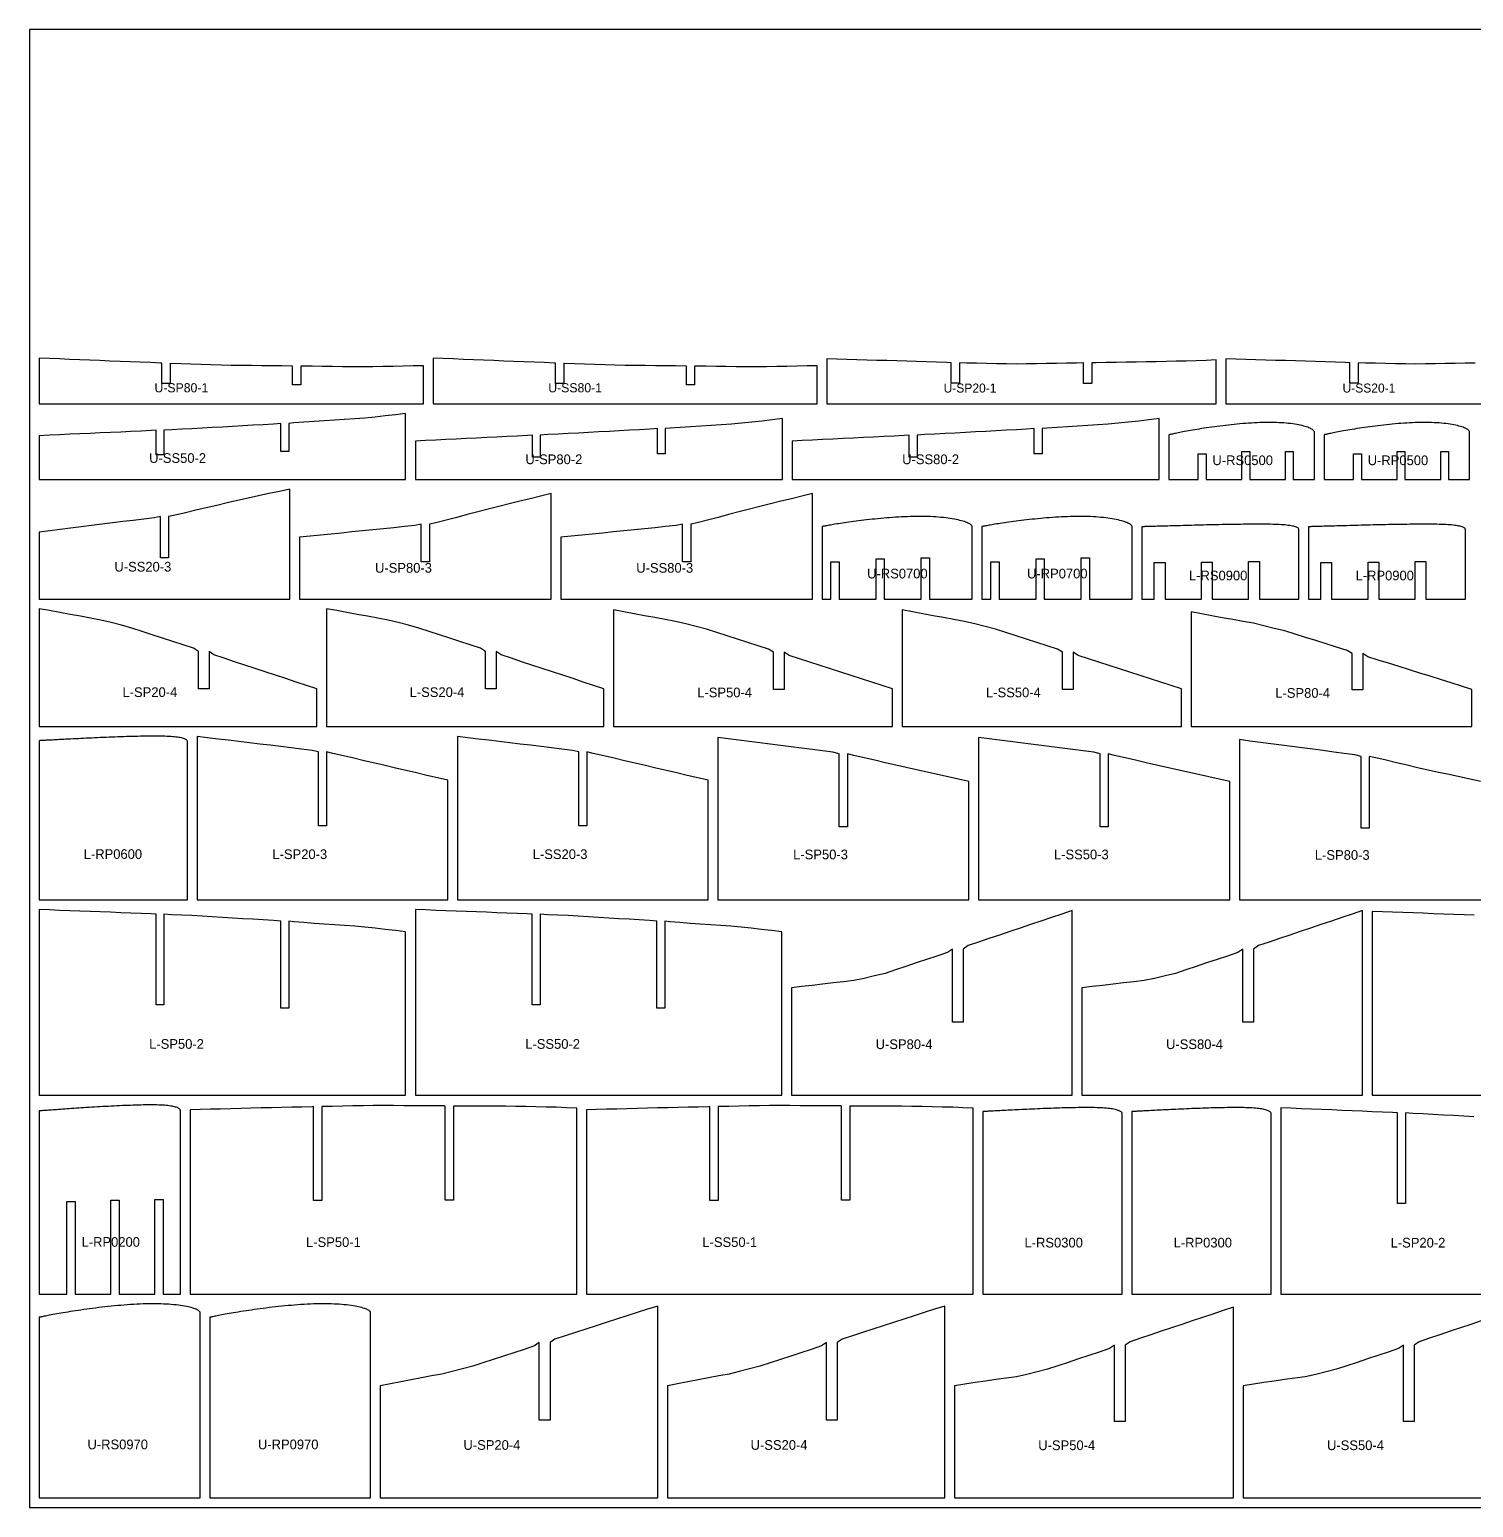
# Model space of a CAD drawing. Header units: millimetres. Extents: x 0 to 2440, y 0 to 1220.
# Drawn here: x 0 to 1192, y 0 to 1220 of the extents above; entities that cross this region are included whole.
import ezdxf

# ---------------------------------------------------------------- set-up
doc = ezdxf.new("R2010")
doc.units = ezdxf.units.MM
for name, color, linetype in [('CUT', 7, 'CONTINUOUS'), ('LABEL', 1, 'CONTINUOUS'), ('SHEET', 8, 'CONTINUOUS')]:
    doc.layers.add(name, color=color, linetype=linetype)

msp = doc.modelspace()

# ---------------------------------------------------------------- linework, layer by layer
at = {"layer": 'CUT'}
for points in [[(8, 911.064), (325.122, 911.064), (325.122, 942.454), (316.777, 942.268), (308.432, 942.082), (300.086, 941.951), (291.741, 941.829), (283.396, 941.707), (275.05, 941.585), (266.705, 941.597), (258.36, 941.698), (250.014, 941.799), (241.669, 941.9), (233.324, 942), (224.978, 942.101), (223.95, 942.154), (223.95, 926.609), (217.147, 926.609), (217.147, 942.154), (216.633, 942.201), (208.288, 942.302), (199.942, 942.402), (191.597, 942.501), (183.252, 942.601), (174.906, 942.701), (166.561, 942.801), (158.216, 942.988), (149.871, 943.2), (141.525, 943.47), (133.18, 943.772), (124.835, 944.079), (116.489, 944.39), (115.975, 944.537), (115.975, 927.801), (109.172, 927.801), (109.172, 944.537), (108.144, 944.705), (99.799, 945.025), (91.453, 945.35), (83.108, 945.679), (74.763, 946.013), (66.417, 946.352), (58.072, 946.694), (49.727, 947.041), (41.381, 947.392), (33.036, 947.748), (24.691, 948.109), (16.345, 948.475), (8, 948.845)], [(333.122, 911.064), (650.245, 911.064), (650.245, 942.454), (641.899, 942.268), (633.554, 942.082), (625.209, 941.951), (616.863, 941.829), (608.518, 941.707), (600.173, 941.585), (591.827, 941.597), (583.482, 941.698), (575.137, 941.799), (566.791, 941.9), (558.446, 942), (550.101, 942.101), (549.072, 942.154), (549.072, 926.609), (542.27, 926.609), (542.27, 942.154), (541.755, 942.201), (533.41, 942.302), (525.065, 942.402), (516.719, 942.501), (508.374, 942.601), (500.029, 942.701), (491.684, 942.801), (483.338, 942.988), (474.993, 943.2), (466.648, 943.47), (458.302, 943.772), (449.957, 944.079), (441.612, 944.39), (441.097, 944.537), (441.097, 927.801), (434.295, 927.801), (434.295, 944.537), (433.266, 944.705), (424.921, 945.025), (416.576, 945.35), (408.23, 945.679), (399.885, 946.013), (391.54, 946.352), (383.194, 946.694), (374.849, 947.041), (366.504, 947.392), (358.158, 947.748), (349.813, 948.109), (341.468, 948.475), (333.122, 948.845)], [(658.245, 911.064), (979.604, 911.064), (979.604, 947.296), (971.364, 946.912), (963.124, 946.516), (954.884, 946.304), (946.644, 946.132), (938.404, 945.957), (930.164, 945.782), (921.924, 945.628), (913.684, 945.501), (905.444, 945.373), (897.204, 945.24), (888.964, 945.104), (880.724, 944.966), (877.079, 944.847), (877.079, 927.955), (870.186, 927.955), (870.186, 944.847), (864.244, 944.687), (856.004, 944.545), (847.764, 944.398), (839.524, 944.248), (831.284, 944.097), (823.044, 943.944), (814.804, 943.855), (806.564, 943.923), (798.324, 944.009), (790.084, 944.249), (781.844, 944.489), (773.604, 944.727), (767.662, 945.002), (767.662, 928.033), (760.769, 928.033), (760.769, 945.002), (757.124, 945.213), (748.884, 945.455), (740.644, 945.697), (732.404, 945.944), (724.164, 946.194), (715.924, 946.44), (707.685, 946.689), (699.445, 946.941), (691.205, 947.197), (682.965, 947.451), (674.725, 947.706), (666.485, 947.965), (658.245, 948.226)], [(8, 848.684), (310.508, 848.684), (310.508, 903.064), (302.105, 902.04), (293.702, 901.016), (285.299, 900.078), (276.896, 899.196), (268.493, 898.52), (260.09, 897.989), (251.687, 897.458), (243.284, 896.927), (234.881, 896.398), (226.478, 895.869), (218.075, 895.341), (213.998, 894.882), (213.998, 871.783), (207.509, 871.783), (207.509, 894.882), (201.269, 894.306), (192.866, 893.821), (184.463, 893.336), (176.06, 892.851), (167.657, 892.365), (159.254, 891.879), (150.851, 891.391), (142.448, 890.903), (134.045, 890.448), (125.642, 890.042), (117.239, 889.648), (110.999, 889.226), (110.999, 868.955), (104.51, 868.955), (104.51, 889.226), (100.433, 888.898), (92.03, 888.521), (83.627, 888.145), (75.224, 887.768), (66.821, 887.391), (58.418, 887.011), (50.015, 886.631), (41.612, 886.251), (33.209, 885.871), (24.806, 885.491), (16.403, 885.108), (8, 884.725)], [(318.508, 848.684), (621.542, 848.684), (621.542, 898.9), (613.124, 897.853), (604.706, 896.806), (596.289, 895.848), (587.871, 894.949), (579.454, 894.264), (571.036, 893.731), (562.618, 893.198), (554.201, 892.667), (545.783, 892.136), (537.366, 891.607), (528.948, 891.078), (524.864, 890.618), (524.864, 869.651), (518.364, 869.651), (518.364, 890.618), (512.113, 890.063), (503.695, 889.617), (495.278, 889.171), (486.86, 888.725), (478.442, 888.277), (470.025, 887.83), (461.607, 887.382), (453.19, 886.934), (444.772, 886.499), (436.354, 886.08), (427.937, 885.666), (421.686, 885.207), (421.686, 866.945), (415.186, 866.945), (415.186, 885.207), (411.102, 884.852), (402.684, 884.444), (394.266, 884.035), (385.849, 883.626), (377.431, 883.216), (369.014, 882.806), (360.596, 882.395), (352.178, 881.983), (343.761, 881.572), (335.343, 881.159), (326.926, 880.746), (318.508, 880.332)], [(629.542, 848.684), (932.575, 848.684), (932.575, 898.9), (924.158, 897.853), (915.74, 896.806), (907.322, 895.848), (898.905, 894.949), (890.487, 894.264), (882.07, 893.731), (873.652, 893.198), (865.234, 892.667), (856.817, 892.136), (848.399, 891.607), (839.982, 891.078), (835.898, 890.618), (835.898, 869.651), (829.397, 869.651), (829.397, 890.618), (823.146, 890.063), (814.729, 889.617), (806.311, 889.171), (797.894, 888.725), (789.476, 888.277), (781.058, 887.83), (772.641, 887.382), (764.223, 886.934), (755.806, 886.499), (747.388, 886.08), (738.97, 885.666), (732.72, 885.207), (732.72, 866.945), (726.219, 866.945), (726.219, 885.207), (722.135, 884.852), (713.718, 884.444), (705.3, 884.035), (696.882, 883.626), (688.465, 883.216), (680.047, 882.806), (671.63, 882.395), (663.212, 881.983), (654.794, 881.572), (646.377, 881.159), (637.959, 880.746), (629.542, 880.332)], [(940.575, 848.684), (964.871, 848.684), (964.871, 869.651), (971.371, 869.651), (971.371, 848.684), (1000.89, 848.684), (1000.89, 871.783), (1007.379, 871.783), (1007.379, 848.684), (1036.909, 848.684), (1036.909, 871.741), (1043.387, 871.741), (1043.387, 848.684), (1060.746, 848.684), (1060.746, 887.399), (1060.731, 887.788), (1060.62, 888.178), (1060.413, 888.569), (1060.11, 888.96), (1059.712, 889.351), (1059.218, 889.741), (1058.631, 890.129), (1057.95, 890.514), (1057.176, 890.895), (1056.31, 891.271), (1055.354, 891.641), (1054.31, 892.002), (1053.178, 892.355), (1051.96, 892.697), (1050.659, 893.027), (1049.276, 893.343), (1047.813, 893.645), (1046.273, 893.93), (1044.659, 894.198), (1042.973, 894.447), (1041.217, 894.676), (1039.396, 894.883), (1037.51, 895.069), (1035.565, 895.231), (1033.563, 895.37), (1031.508, 895.484), (1029.402, 895.572), (1027.25, 895.635), (1025.055, 895.672), (1022.821, 895.682), (1020.552, 895.666), (1018.251, 895.624), (1015.923, 895.555), (1013.571, 895.461), (1011.209, 895.342), (1008.838, 895.205), (1006.454, 895.049), (1004.062, 894.876), (1001.665, 894.687), (999.267, 894.483), (996.872, 894.264), (994.484, 894.032), (992.106, 893.787), (989.743, 893.53), (987.397, 893.263), (985.074, 892.986), (982.775, 892.7), (980.506, 892.407), (978.27, 892.108), (976.069, 891.803), (973.909, 891.494), (971.791, 891.181), (969.72, 890.867), (967.698, 890.552), (965.728, 890.236), (963.815, 889.922), (961.96, 889.611), (960.167, 889.303), (958.438, 888.999), (956.776, 888.702), (955.183, 888.411), (953.663, 888.128), (952.216, 887.855), (950.846, 887.592), (949.555, 887.34), (948.344, 887.1), (947.215, 886.873), (946.171, 886.661), (945.212, 886.464), (944.34, 886.283), (943.556, 886.119), (942.861, 885.972), (942.258, 885.843), (941.745, 885.734), (941.325, 885.643), (940.997, 885.572), (940.763, 885.521), (940.622, 885.491), (940.575, 885.481)], [(1068.746, 848.684), (1093.042, 848.684), (1093.042, 869.651), (1099.542, 869.651), (1099.542, 848.684), (1129.061, 848.684), (1129.061, 871.783), (1135.55, 871.783), (1135.55, 848.684), (1165.08, 848.684), (1165.08, 871.741), (1171.558, 871.741), (1171.558, 848.684), (1188.917, 848.684), (1188.917, 887.399), (1188.902, 887.788), (1188.791, 888.178), (1188.584, 888.569), (1188.281, 888.96), (1187.883, 889.351), (1187.389, 889.741), (1186.802, 890.129), (1186.121, 890.514), (1185.347, 890.895), (1184.481, 891.271), (1183.525, 891.641), (1182.481, 892.002), (1181.349, 892.355), (1180.131, 892.697), (1178.83, 893.027), (1177.447, 893.343), (1175.984, 893.645), (1174.444, 893.93), (1172.83, 894.198), (1171.144, 894.447), (1169.388, 894.676), (1167.567, 894.883), (1165.681, 895.069), (1163.736, 895.231), (1161.734, 895.37), (1159.679, 895.484), (1157.573, 895.572), (1155.421, 895.635), (1153.226, 895.672), (1150.993, 895.682), (1148.723, 895.666), (1146.423, 895.624), (1144.094, 895.555), (1141.742, 895.461), (1139.38, 895.342), (1137.009, 895.205), (1134.625, 895.049), (1132.233, 894.876), (1129.836, 894.687), (1127.438, 894.483), (1125.043, 894.264), (1122.655, 894.032), (1120.277, 893.787), (1117.914, 893.53), (1115.568, 893.263), (1113.245, 892.986), (1110.946, 892.7), (1108.677, 892.407), (1106.441, 892.108), (1104.241, 891.803), (1102.08, 891.494), (1099.962, 891.181), (1097.891, 890.867), (1095.869, 890.552), (1093.899, 890.236), (1091.986, 889.922), (1090.131, 889.611), (1088.338, 889.303), (1086.609, 888.999), (1084.947, 888.702), (1083.354, 888.411), (1081.834, 888.128), (1080.387, 887.855), (1079.017, 887.592), (1077.726, 887.34), (1076.515, 887.1), (1075.386, 886.873), (1074.342, 886.661), (1073.383, 886.464), (1072.511, 886.283), (1071.727, 886.119), (1071.033, 885.972), (1070.429, 885.843), (1069.916, 885.734), (1069.496, 885.643), (1069.168, 885.572), (1068.934, 885.521), (1068.793, 885.491), (1068.746, 885.481)], [(8, 749.86), (214.923, 749.86), (214.923, 840.684), (206.302, 838.791), (197.68, 836.888), (189.058, 834.976), (180.436, 833.06), (171.814, 831.133), (163.193, 829.2), (154.571, 827.245), (145.949, 825.217), (137.327, 823.181), (128.705, 821.133), (120.084, 819.207), (114.827, 818.037), (114.827, 783.948), (108.097, 783.948), (108.097, 818.037), (102.84, 816.876), (94.218, 815.847), (85.596, 814.807), (76.974, 813.767), (68.353, 812.715), (59.731, 811.663), (51.109, 810.601), (42.487, 809.534), (33.865, 808.46), (25.244, 807.378), (16.622, 806.291), (8, 805.191)], [(222.923, 749.86), (430.612, 749.86), (430.612, 836.915), (421.958, 834.797), (413.304, 832.679), (404.651, 830.559), (395.997, 828.437), (387.343, 826.314), (378.69, 824.191), (370.036, 822.01), (361.382, 819.645), (352.729, 817.273), (344.075, 814.895), (335.421, 812.705), (330.145, 811.613), (330.145, 780.736), (323.39, 780.736), (323.39, 811.613), (318.114, 810.544), (309.46, 809.667), (300.807, 808.79), (292.153, 807.913), (283.499, 807.036), (274.846, 806.159), (266.192, 805.283), (257.538, 804.406), (248.885, 803.53), (240.231, 802.654), (231.577, 801.778), (222.923, 800.901)], [(438.612, 749.86), (646.3, 749.86), (646.3, 836.915), (637.646, 834.797), (628.993, 832.679), (620.339, 830.559), (611.685, 828.437), (603.032, 826.314), (594.378, 824.191), (585.724, 822.01), (577.071, 819.645), (568.417, 817.273), (559.763, 814.895), (551.11, 812.705), (545.833, 811.613), (545.833, 780.736), (539.079, 780.736), (539.079, 811.613), (533.802, 810.544), (525.149, 809.667), (516.495, 808.79), (507.841, 807.913), (499.188, 807.036), (490.534, 806.159), (481.88, 805.283), (473.227, 804.406), (464.573, 803.53), (455.919, 802.654), (447.266, 801.778), (438.612, 800.901)], [(654.3, 749.86), (661.605, 749.86), (661.605, 780.736), (668.36, 780.736), (668.36, 749.86), (698.904, 749.86), (698.904, 783.115), (705.647, 783.115), (705.647, 749.86), (736.204, 749.86), (736.204, 783.948), (742.934, 783.948), (742.934, 749.86), (778.34, 749.86), (778.34, 809.198), (778.33, 809.571), (778.22, 809.947), (778.012, 810.326), (777.705, 810.709), (777.299, 811.094), (776.796, 811.48), (776.196, 811.867), (775.499, 812.254), (774.706, 812.639), (773.819, 813.022), (772.839, 813.4), (771.767, 813.774), (770.606, 814.14), (769.355, 814.499), (768.019, 814.848), (766.598, 815.186), (765.095, 815.511), (763.513, 815.823), (761.853, 816.119), (760.119, 816.399), (758.313, 816.66), (756.439, 816.903), (754.499, 817.125), (752.497, 817.326), (750.435, 817.505), (748.319, 817.66), (746.15, 817.792), (743.933, 817.9), (741.671, 817.983), (739.368, 818.042), (737.029, 818.075), (734.656, 818.082), (732.255, 818.064), (729.828, 818.022), (727.39, 817.955), (724.941, 817.87), (722.48, 817.767), (720.009, 817.648), (717.533, 817.514), (715.055, 817.364), (712.58, 817.2), (710.111, 817.022), (707.653, 816.832), (705.21, 816.629), (702.785, 816.416), (700.382, 816.193), (698.005, 815.961), (695.657, 815.721), (693.344, 815.474), (691.067, 815.221), (688.831, 814.962), (686.639, 814.7), (684.495, 814.434), (682.402, 814.166), (680.363, 813.898), (678.382, 813.629), (676.461, 813.361), (674.604, 813.096), (672.813, 812.834), (671.092, 812.576), (669.442, 812.323), (667.866, 812.077), (666.368, 811.838), (664.948, 811.607), (663.61, 811.386), (662.355, 811.176), (661.185, 810.976), (660.102, 810.789), (659.108, 810.615), (658.203, 810.455), (657.391, 810.31), (656.671, 810.18), (656.045, 810.066), (655.513, 809.969), (655.077, 809.888), (654.738, 809.825), (654.495, 809.78), (654.349, 809.753), (654.3, 809.744)], [(786.34, 749.86), (793.645, 749.86), (793.645, 780.736), (800.4, 780.736), (800.4, 749.86), (830.945, 749.86), (830.945, 783.115), (837.687, 783.115), (837.687, 749.86), (868.244, 749.86), (868.244, 783.948), (874.974, 783.948), (874.974, 749.86), (910.381, 749.86), (910.381, 809.198), (910.37, 809.571), (910.26, 809.947), (910.052, 810.326), (909.745, 810.709), (909.34, 811.094), (908.836, 811.48), (908.236, 811.867), (907.539, 812.254), (906.746, 812.639), (905.859, 813.022), (904.879, 813.4), (903.808, 813.774), (902.646, 814.14), (901.396, 814.499), (900.059, 814.848), (898.638, 815.186), (897.135, 815.511), (895.553, 815.823), (893.893, 816.119), (892.159, 816.399), (890.353, 816.66), (888.479, 816.903), (886.539, 817.125), (884.537, 817.326), (882.476, 817.505), (880.359, 817.66), (878.19, 817.792), (875.973, 817.9), (873.711, 817.983), (871.409, 818.042), (869.069, 818.075), (866.697, 818.082), (864.295, 818.064), (861.868, 818.022), (859.43, 817.955), (856.982, 817.87), (854.52, 817.767), (852.049, 817.648), (849.573, 817.514), (847.095, 817.364), (844.62, 817.2), (842.151, 817.022), (839.693, 816.832), (837.25, 816.629), (834.825, 816.416), (832.422, 816.193), (830.045, 815.961), (827.697, 815.721), (825.384, 815.474), (823.107, 815.221), (820.871, 814.962), (818.679, 814.7), (816.535, 814.434), (814.442, 814.166), (812.404, 813.898), (810.422, 813.629), (808.502, 813.361), (806.644, 813.096), (804.853, 812.834), (803.132, 812.576), (801.482, 812.323), (799.906, 812.077), (798.408, 811.838), (796.988, 811.607), (795.65, 811.386), (794.395, 811.176), (793.225, 810.976), (792.142, 810.789), (791.148, 810.615), (790.244, 810.455), (789.431, 810.31), (788.711, 810.18), (788.085, 810.066), (787.554, 809.969), (787.118, 809.888), (786.778, 809.825), (786.535, 809.78), (786.389, 809.753), (786.34, 809.744)], [(918.381, 749.86), (928.567, 749.86), (928.567, 779.922), (937.503, 779.922), (937.503, 749.86), (967.536, 749.86), (967.536, 780.439), (976.419, 780.439), (976.419, 749.86), (1006.503, 749.86), (1006.503, 780.763), (1015.335, 780.763), (1015.335, 749.86), (1047.912, 749.86), (1047.912, 807.345), (1047.831, 807.695), (1047.649, 808.03), (1047.365, 808.35), (1046.98, 808.656), (1046.496, 808.946), (1045.913, 809.222), (1045.231, 809.482), (1044.453, 809.727), (1043.58, 809.957), (1042.613, 810.171), (1041.553, 810.37), (1040.403, 810.554), (1039.165, 810.723), (1037.841, 810.877), (1036.432, 811.016), (1034.941, 811.141), (1033.37, 811.251), (1031.722, 811.347), (1030, 811.43), (1028.205, 811.5), (1026.342, 811.557), (1024.412, 811.603), (1022.419, 811.638), (1020.365, 811.662), (1018.254, 811.676), (1016.089, 811.682), (1013.873, 811.68), (1011.609, 811.671), (1009.302, 811.656), (1006.953, 811.635), (1004.567, 811.611), (1002.148, 811.584), (999.699, 811.554), (997.223, 811.524), (994.716, 811.492), (992.183, 811.454), (989.635, 811.412), (987.077, 811.364), (984.512, 811.312), (981.944, 811.257), (979.378, 811.198), (976.817, 811.138), (974.265, 811.075), (971.726, 811.011), (969.205, 810.947), (966.706, 810.882), (964.231, 810.817), (961.786, 810.752), (959.373, 810.688), (956.998, 810.624), (954.663, 810.561), (952.373, 810.5), (950.13, 810.44), (947.939, 810.381), (945.804, 810.324), (943.726, 810.269), (941.711, 810.215), (939.761, 810.163), (937.879, 810.113), (936.068, 810.065), (934.332, 810.018), (932.672, 809.974), (931.093, 809.931), (929.595, 809.891), (928.183, 809.853), (926.857, 809.816), (925.621, 809.783), (924.476, 809.751), (923.424, 809.722), (922.467, 809.695), (921.606, 809.671), (920.843, 809.649), (920.179, 809.63), (919.616, 809.614), (919.154, 809.601), (918.793, 809.591), (918.535, 809.583), (918.381, 809.579)], [(1055.912, 749.86), (1066.098, 749.86), (1066.098, 779.922), (1075.034, 779.922), (1075.034, 749.86), (1105.066, 749.86), (1105.066, 780.439), (1113.95, 780.439), (1113.95, 749.86), (1144.034, 749.86), (1144.034, 780.763), (1152.866, 780.763), (1152.866, 749.86), (1185.442, 749.86), (1185.442, 807.345), (1185.362, 807.695), (1185.18, 808.03), (1184.896, 808.35), (1184.511, 808.656), (1184.027, 808.946), (1183.444, 809.222), (1182.762, 809.482), (1181.984, 809.727), (1181.111, 809.957), (1180.143, 810.171), (1179.084, 810.37), (1177.934, 810.554), (1176.696, 810.723), (1175.371, 810.877), (1173.963, 811.016), (1172.472, 811.141), (1170.901, 811.251), (1169.253, 811.347), (1167.531, 811.43), (1165.736, 811.5), (1163.873, 811.557), (1161.943, 811.603), (1159.95, 811.638), (1157.896, 811.662), (1155.785, 811.676), (1153.62, 811.682), (1151.404, 811.68), (1149.14, 811.671), (1146.833, 811.656), (1144.484, 811.635), (1142.098, 811.611), (1139.679, 811.584), (1137.23, 811.554), (1134.754, 811.524), (1132.247, 811.492), (1129.714, 811.454), (1127.166, 811.412), (1124.608, 811.364), (1122.043, 811.312), (1119.475, 811.257), (1116.909, 811.198), (1114.348, 811.138), (1111.796, 811.075), (1109.257, 811.011), (1106.736, 810.947), (1104.236, 810.882), (1101.762, 810.817), (1099.317, 810.752), (1096.904, 810.688), (1094.529, 810.624), (1092.194, 810.561), (1089.903, 810.5), (1087.661, 810.44), (1085.47, 810.381), (1083.334, 810.324), (1081.257, 810.269), (1079.242, 810.215), (1077.292, 810.163), (1075.41, 810.113), (1073.599, 810.065), (1071.863, 810.018), (1070.203, 809.974), (1068.624, 809.931), (1067.126, 809.891), (1065.714, 809.853), (1064.388, 809.816), (1063.152, 809.783), (1062.007, 809.751), (1060.955, 809.722), (1059.997, 809.695), (1059.137, 809.671), (1058.374, 809.649), (1057.71, 809.63), (1057.147, 809.614), (1056.685, 809.601), (1056.324, 809.591), (1056.066, 809.583), (1055.912, 809.579)], [(8, 644.743), (237.074, 644.743), (237.074, 675.73), (228.59, 678.55), (220.105, 681.367), (211.621, 684.18), (203.137, 686.99), (194.653, 689.794), (186.168, 692.597), (177.684, 695.395), (169.2, 698.19), (160.716, 700.981), (152.232, 703.77), (148.182, 706.549), (148.182, 675.646), (139.35, 675.646), (139.35, 706.549), (135.263, 709.337), (126.779, 712.117), (118.295, 714.893), (109.811, 717.667), (101.326, 720.438), (92.842, 723.206), (84.358, 725.961), (75.874, 728.206), (67.389, 730.452), (58.905, 732.499), (50.421, 734.069), (41.937, 735.639), (33.453, 737.206), (24.968, 738.766), (16.484, 740.319), (8, 741.86)], [(245.074, 644.743), (474.148, 644.743), (474.148, 675.73), (465.663, 678.55), (457.179, 681.367), (448.695, 684.18), (440.211, 686.99), (431.726, 689.794), (423.242, 692.597), (414.758, 695.395), (406.274, 698.19), (397.79, 700.981), (389.305, 703.77), (385.255, 706.549), (385.255, 675.646), (376.424, 675.646), (376.424, 706.549), (372.337, 709.337), (363.853, 712.117), (355.369, 714.893), (346.884, 717.667), (338.4, 720.438), (329.916, 723.206), (321.432, 725.961), (312.947, 728.206), (304.463, 730.452), (295.979, 732.499), (287.495, 734.069), (279.011, 735.639), (270.526, 737.206), (262.042, 738.766), (253.558, 740.319), (245.074, 741.86)], [(482.148, 644.743), (712.565, 644.743), (712.565, 675.81), (704.031, 678.559), (695.497, 681.304), (686.963, 684.048), (678.429, 686.789), (669.895, 689.527), (661.361, 692.263), (652.827, 694.997), (644.293, 697.728), (635.759, 700.457), (627.225, 703.183), (623.151, 705.901), (623.151, 675.322), (614.268, 675.322), (614.268, 705.901), (610.157, 708.628), (601.623, 711.347), (593.089, 714.064), (584.555, 716.778), (576.021, 719.49), (567.487, 722.2), (558.953, 724.897), (550.419, 727.11), (541.885, 729.325), (533.351, 731.351), (524.817, 732.931), (516.283, 734.515), (507.749, 736.104), (499.215, 737.697), (490.681, 739.294), (482.148, 740.893)], [(720.565, 644.743), (950.982, 644.743), (950.982, 675.81), (942.448, 678.559), (933.914, 681.304), (925.38, 684.048), (916.846, 686.789), (908.312, 689.527), (899.778, 692.263), (891.244, 694.997), (882.71, 697.728), (874.176, 700.457), (865.642, 703.183), (861.568, 705.901), (861.568, 675.322), (852.685, 675.322), (852.685, 705.901), (848.574, 708.628), (840.04, 711.347), (831.506, 714.064), (822.972, 716.778), (814.438, 719.49), (805.904, 722.2), (797.37, 724.897), (788.836, 727.11), (780.302, 729.325), (771.768, 731.351), (763.234, 732.931), (754.7, 734.515), (746.166, 736.104), (737.632, 737.697), (729.099, 739.294), (720.565, 740.893)], [(958.982, 644.743), (1190.75, 644.743), (1190.75, 675.305), (1182.166, 678.004), (1173.582, 680.7), (1164.998, 683.395), (1156.414, 686.087), (1147.83, 688.777), (1139.246, 691.465), (1130.662, 694.151), (1122.078, 696.835), (1113.494, 699.516), (1104.91, 702.195), (1100.812, 704.867), (1100.812, 674.805), (1091.877, 674.805), (1091.877, 704.867), (1087.742, 707.547), (1079.158, 710.22), (1070.574, 712.89), (1061.99, 715.558), (1053.406, 718.224), (1044.822, 720.887), (1036.238, 723.537), (1027.654, 725.707), (1019.07, 727.878), (1010.486, 729.863), (1001.902, 731.405), (993.318, 732.952), (984.734, 734.506), (976.15, 736.067), (967.566, 737.634), (958.982, 739.208)], [(8, 501.553), (130.424, 501.553), (130.424, 632.245), (130.34, 632.618), (130.16, 632.975), (129.885, 633.317), (129.515, 633.642), (129.05, 633.951), (128.493, 634.244), (127.843, 634.521), (127.102, 634.781), (126.272, 635.025), (125.353, 635.252), (124.348, 635.462), (123.258, 635.656), (122.085, 635.833), (120.83, 635.994), (119.497, 636.137), (118.086, 636.265), (116.601, 636.377), (115.043, 636.473), (113.416, 636.553), (111.721, 636.619), (109.96, 636.67), (108.138, 636.707), (106.256, 636.731), (104.318, 636.743), (102.325, 636.743), (100.282, 636.732), (98.191, 636.711), (96.056, 636.681), (93.878, 636.643), (91.663, 636.598), (89.412, 636.547), (87.13, 636.491), (84.819, 636.431), (82.484, 636.367), (80.117, 636.301), (77.725, 636.227), (75.32, 636.147), (72.904, 636.061), (70.482, 635.97), (68.058, 635.874), (65.634, 635.775), (63.216, 635.672), (60.806, 635.567), (58.409, 635.46), (56.028, 635.351), (53.667, 635.242), (51.33, 635.133), (49.02, 635.023), (46.741, 634.914), (44.497, 634.806), (42.292, 634.7), (40.128, 634.594), (38.009, 634.491), (35.939, 634.389), (33.922, 634.29), (31.959, 634.192), (30.054, 634.098), (28.211, 634.006), (26.433, 633.917), (24.722, 633.83), (23.08, 633.747), (21.512, 633.667), (20.019, 633.591), (18.603, 633.518), (17.268, 633.449), (16.015, 633.384), (14.846, 633.323), (13.763, 633.266), (12.768, 633.213), (11.864, 633.165), (11.05, 633.121), (10.328, 633.083), (9.701, 633.049), (9.168, 633.02), (8.731, 632.996), (8.39, 632.977), (8.146, 632.964), (8, 632.956)], [(138.424, 501.553), (345.347, 501.553), (345.347, 600.265), (336.725, 602.302), (328.104, 604.331), (319.482, 606.353), (310.86, 608.367), (302.238, 610.374), (293.616, 612.374), (284.995, 614.385), (276.373, 616.45), (267.751, 618.515), (259.129, 620.579), (250.507, 622.515), (245.251, 623.724), (245.251, 562.638), (238.521, 562.638), (238.521, 623.724), (233.264, 624.915), (224.642, 625.977), (216.02, 627.034), (207.398, 628.088), (198.777, 629.137), (190.155, 630.182), (181.533, 631.222), (172.911, 632.256), (164.29, 633.287), (155.668, 634.309), (147.046, 635.326), (138.424, 636.336)], [(353.347, 501.553), (560.27, 501.553), (560.27, 600.265), (551.648, 602.302), (543.027, 604.331), (534.405, 606.353), (525.783, 608.367), (517.161, 610.374), (508.54, 612.374), (499.918, 614.385), (491.296, 616.45), (482.674, 618.515), (474.052, 620.579), (465.431, 622.515), (460.174, 623.724), (460.174, 562.638), (453.444, 562.638), (453.444, 623.724), (448.187, 624.915), (439.565, 625.977), (430.943, 627.034), (422.322, 628.088), (413.7, 629.137), (405.078, 630.182), (396.456, 631.222), (387.834, 632.256), (379.213, 633.287), (370.591, 634.309), (361.969, 635.326), (353.347, 636.336)], [(568.27, 501.553), (775.573, 501.553), (775.573, 599.259), (766.935, 601.194), (758.298, 603.124), (749.66, 605.049), (741.022, 606.968), (732.385, 608.883), (723.747, 610.794), (715.11, 612.736), (706.472, 614.795), (697.834, 616.854), (689.197, 618.915), (680.559, 620.854), (675.293, 622.108), (675.293, 561.831), (668.55, 561.831), (668.55, 622.108), (663.284, 623.347), (654.646, 624.464), (646.009, 625.579), (637.371, 626.692), (628.734, 627.803), (620.096, 628.912), (611.458, 630.018), (602.821, 631.122), (594.183, 632.224), (585.545, 633.324), (576.908, 634.421), (568.27, 635.515)], [(783.573, 501.553), (990.875, 501.553), (990.875, 599.259), (982.238, 601.194), (973.6, 603.124), (964.962, 605.049), (956.325, 606.968), (947.687, 608.883), (939.05, 610.794), (930.412, 612.736), (921.774, 614.795), (913.137, 616.854), (904.499, 618.915), (895.862, 620.854), (890.595, 622.108), (890.595, 561.831), (883.853, 561.831), (883.853, 622.108), (878.586, 623.347), (869.949, 624.464), (861.311, 625.579), (852.674, 626.692), (844.036, 627.803), (835.398, 628.912), (826.761, 630.018), (818.123, 631.122), (809.486, 632.224), (800.848, 633.324), (792.21, 634.421), (783.573, 635.515)], [(8, 340.292), (310.507, 340.292), (310.507, 475.07), (302.104, 476.131), (293.701, 477.191), (285.298, 478.17), (276.895, 479.095), (268.492, 479.823), (260.089, 480.412), (251.686, 480.999), (243.283, 481.585), (234.88, 482.17), (226.477, 482.755), (218.074, 483.339), (213.997, 483.847), (213.997, 412.07), (207.508, 412.07), (207.508, 483.847), (201.268, 484.473), (192.865, 484.993), (184.462, 485.513), (176.059, 486.033), (167.656, 486.553), (159.253, 487.074), (150.85, 487.594), (142.447, 488.113), (134.044, 488.577), (125.641, 488.96), (117.239, 489.322), (110.999, 489.692), (110.999, 414.992), (104.51, 414.992), (104.51, 489.692), (100.433, 489.977), (92.03, 490.304), (83.627, 490.631), (75.224, 490.957), (66.821, 491.283), (58.418, 491.609), (50.015, 491.933), (41.612, 492.258), (33.209, 492.583), (24.806, 492.907), (16.403, 493.23), (8, 493.553)], [(318.507, 340.292), (621.013, 340.292), (621.013, 475.07), (612.61, 476.131), (604.207, 477.191), (595.804, 478.17), (587.402, 479.095), (578.999, 479.823), (570.596, 480.412), (562.193, 480.999), (553.79, 481.585), (545.387, 482.17), (536.984, 482.755), (528.581, 483.339), (524.504, 483.847), (524.504, 412.07), (518.015, 412.07), (518.015, 483.847), (511.775, 484.473), (503.372, 484.993), (494.969, 485.513), (486.566, 486.033), (478.163, 486.553), (469.76, 487.074), (461.357, 487.594), (452.954, 488.113), (444.551, 488.577), (436.148, 488.96), (427.745, 489.322), (421.505, 489.692), (421.505, 414.992), (415.016, 414.992), (415.016, 489.692), (410.939, 489.977), (402.536, 490.304), (394.133, 490.631), (385.73, 490.957), (377.327, 491.283), (368.924, 491.609), (360.522, 491.933), (352.119, 492.258), (343.716, 492.583), (335.313, 492.907), (326.91, 493.23), (318.507, 493.553)], [(629.013, 340.292), (860.788, 340.292), (860.788, 492.656), (852.203, 489.782), (843.619, 486.905), (835.035, 484.029), (826.451, 481.151), (817.867, 478.273), (809.282, 475.393), (800.698, 472.513), (792.114, 469.633), (783.53, 466.751), (774.945, 463.869), (770.848, 460.991), (770.848, 400.641), (761.912, 400.641), (761.912, 460.991), (757.777, 458.1), (749.193, 455.215), (740.608, 452.328), (732.024, 449.44), (723.44, 446.551), (714.856, 443.661), (706.271, 440.788), (697.687, 438.739), (689.103, 436.688), (680.519, 434.959), (671.935, 433.986), (663.35, 432.995), (654.766, 431.986), (646.182, 430.958), (637.598, 429.914), (629.013, 428.851)], [(868.788, 340.292), (1100.562, 340.292), (1100.562, 492.656), (1091.978, 489.782), (1083.394, 486.905), (1074.809, 484.029), (1066.225, 481.151), (1057.641, 478.273), (1049.057, 475.393), (1040.472, 472.513), (1031.888, 469.633), (1023.304, 466.751), (1014.72, 463.869), (1010.622, 460.991), (1010.622, 400.641), (1001.686, 400.641), (1001.686, 460.991), (997.551, 458.1), (988.967, 455.215), (980.383, 452.328), (971.798, 449.44), (963.214, 446.551), (954.63, 443.661), (946.046, 440.788), (937.462, 438.739), (928.877, 436.688), (920.293, 434.959), (911.709, 433.986), (903.125, 432.995), (894.54, 431.986), (885.956, 430.958), (877.372, 429.914), (868.788, 428.851)], [(8, 176.113), (30.883, 176.113), (30.883, 252.647), (37.686, 252.647), (37.686, 176.113), (67.103, 176.113), (67.103, 253.752), (73.951, 253.752), (73.951, 176.113), (103.323, 176.113), (103.323, 254.149), (110.216, 254.149), (110.216, 176.113), (124.522, 176.113), (124.522, 327.651), (124.435, 328.04), (124.257, 328.413), (123.989, 328.769), (123.631, 329.108), (123.183, 329.431), (122.647, 329.736), (122.024, 330.025), (121.314, 330.296), (120.519, 330.55), (119.641, 330.787), (118.681, 331.006), (117.64, 331.207), (116.521, 331.39), (115.325, 331.556), (114.054, 331.704), (112.71, 331.835), (111.296, 331.949), (109.813, 332.045), (108.263, 332.125), (106.65, 332.189), (104.976, 332.237), (103.242, 332.27), (101.453, 332.288), (99.61, 332.292), (97.715, 332.283), (95.773, 332.261), (93.786, 332.228), (91.756, 332.185), (89.687, 332.132), (87.581, 332.071), (85.442, 332.002), (83.273, 331.926), (81.078, 331.845), (78.858, 331.759), (76.608, 331.669), (74.334, 331.571), (72.046, 331.466), (69.749, 331.353), (67.446, 331.235), (65.14, 331.111), (62.836, 330.983), (60.536, 330.852), (58.244, 330.717), (55.964, 330.58), (53.699, 330.441), (51.454, 330.301), (49.231, 330.161), (47.034, 330.021), (44.866, 329.881), (42.732, 329.742), (40.634, 329.604), (38.575, 329.468), (36.56, 329.334), (34.59, 329.202), (32.67, 329.073), (30.803, 328.946), (28.991, 328.823), (27.237, 328.702), (25.545, 328.586), (23.916, 328.473), (22.354, 328.364), (20.861, 328.26), (19.44, 328.159), (18.093, 328.064), (16.822, 327.973), (15.629, 327.887), (14.517, 327.807), (13.486, 327.732), (12.539, 327.662), (11.678, 327.599), (10.903, 327.542), (10.217, 327.491), (9.619, 327.446), (9.112, 327.408), (8.696, 327.377), (8.372, 327.353), (8.139, 327.335), (8, 327.325)], [(132.522, 176.113), (451.729, 176.113), (451.729, 329.636), (443.329, 329.966), (434.929, 330.296), (426.528, 330.495), (418.128, 330.675), (409.728, 330.855), (401.328, 331.035), (392.928, 331.133), (384.527, 331.178), (376.127, 331.224), (367.727, 331.271), (359.327, 331.318), (350.927, 331.366), (349.891, 331.392), (349.891, 253.752), (343.044, 253.752), (343.044, 331.392), (342.526, 331.415), (334.126, 331.464), (325.726, 331.515), (317.326, 331.566), (308.926, 331.618), (300.525, 331.671), (292.125, 331.725), (283.725, 331.679), (275.325, 331.606), (266.925, 331.467), (258.525, 331.292), (250.124, 331.114), (241.724, 330.931), (241.206, 330.844), (241.206, 253.479), (234.359, 253.479), (234.359, 330.844), (233.324, 330.745), (224.924, 330.555), (216.524, 330.36), (208.123, 330.162), (199.723, 329.959), (191.323, 329.752), (182.923, 329.542), (174.523, 329.327), (166.122, 329.109), (157.722, 328.887), (149.322, 328.66), (140.922, 328.429), (132.522, 328.195)], [(459.729, 176.113), (778.936, 176.113), (778.936, 329.636), (770.536, 329.966), (762.136, 330.296), (753.736, 330.495), (745.336, 330.675), (736.935, 330.855), (728.535, 331.035), (720.135, 331.133), (711.735, 331.178), (703.335, 331.224), (694.934, 331.271), (686.534, 331.318), (678.134, 331.366), (677.099, 331.392), (677.099, 253.752), (670.251, 253.752), (670.251, 331.392), (669.734, 331.415), (661.334, 331.464), (652.933, 331.515), (644.533, 331.566), (636.133, 331.618), (627.733, 331.671), (619.333, 331.725), (610.932, 331.679), (602.532, 331.606), (594.132, 331.467), (585.732, 331.292), (577.332, 331.114), (568.931, 330.931), (568.414, 330.844), (568.414, 253.479), (561.567, 253.479), (561.567, 330.844), (560.531, 330.745), (552.131, 330.555), (543.731, 330.36), (535.331, 330.162), (526.931, 329.959), (518.53, 329.752), (510.13, 329.542), (501.73, 329.327), (493.33, 329.109), (484.93, 328.887), (476.529, 328.66), (468.129, 328.429), (459.729, 328.195)], [(786.936, 176.113), (902.026, 176.113), (902.026, 325.174), (901.948, 325.553), (901.779, 325.917), (901.52, 326.266), (901.173, 326.601), (900.736, 326.921), (900.212, 327.225), (899.602, 327.514), (898.906, 327.788), (898.125, 328.046), (897.262, 328.289), (896.318, 328.516), (895.293, 328.726), (894.191, 328.921), (893.013, 329.1), (891.76, 329.263), (890.435, 329.41), (889.039, 329.542), (887.576, 329.658), (886.047, 329.759), (884.455, 329.845), (882.801, 329.918), (881.09, 329.976), (879.322, 330.021), (877.501, 330.054), (875.63, 330.074), (873.711, 330.084), (871.747, 330.083), (869.741, 330.073), (867.696, 330.055), (865.615, 330.029), (863.501, 329.996), (861.357, 329.958), (859.186, 329.914), (856.992, 329.868), (854.768, 329.817), (852.52, 329.759), (850.259, 329.695), (847.988, 329.623), (845.711, 329.546), (843.431, 329.465), (841.153, 329.379), (838.879, 329.289), (836.613, 329.196), (834.359, 329.101), (832.12, 329.005), (829.9, 328.907), (827.702, 328.808), (825.53, 328.709), (823.387, 328.61), (821.276, 328.511), (819.202, 328.413), (817.166, 328.316), (815.174, 328.22), (813.226, 328.125), (811.328, 328.033), (809.482, 327.942), (807.69, 327.853), (805.956, 327.767), (804.283, 327.683), (802.673, 327.601), (801.128, 327.523), (799.653, 327.447), (798.247, 327.374), (796.916, 327.305), (795.659, 327.239), (794.48, 327.176), (793.38, 327.117), (792.361, 327.063), (791.425, 327.012), (790.573, 326.965), (789.807, 326.923), (789.128, 326.886), (788.537, 326.853), (788.036, 326.825), (787.624, 326.802), (787.304, 326.784), (787.074, 326.771), (786.936, 326.763)], [(910.026, 176.113), (1025.116, 176.113), (1025.116, 325.174), (1025.038, 325.553), (1024.869, 325.917), (1024.61, 326.266), (1024.263, 326.601), (1023.826, 326.921), (1023.302, 327.225), (1022.692, 327.514), (1021.996, 327.788), (1021.215, 328.046), (1020.352, 328.289), (1019.408, 328.516), (1018.383, 328.726), (1017.281, 328.921), (1016.103, 329.1), (1014.85, 329.263), (1013.525, 329.41), (1012.129, 329.542), (1010.666, 329.658), (1009.137, 329.759), (1007.545, 329.845), (1005.891, 329.918), (1004.18, 329.976), (1002.412, 330.021), (1000.591, 330.054), (998.72, 330.074), (996.801, 330.084), (994.837, 330.083), (992.831, 330.073), (990.786, 330.055), (988.705, 330.029), (986.591, 329.996), (984.447, 329.958), (982.276, 329.914), (980.082, 329.868), (977.858, 329.817), (975.61, 329.759), (973.349, 329.695), (971.078, 329.623), (968.801, 329.546), (966.521, 329.465), (964.243, 329.379), (961.969, 329.289), (959.703, 329.196), (957.449, 329.101), (955.21, 329.005), (952.99, 328.907), (950.792, 328.808), (948.62, 328.709), (946.477, 328.61), (944.366, 328.511), (942.292, 328.413), (940.256, 328.316), (938.263, 328.22), (936.316, 328.125), (934.418, 328.033), (932.572, 327.942), (930.78, 327.853), (929.046, 327.767), (927.373, 327.683), (925.763, 327.601), (924.218, 327.523), (922.742, 327.447), (921.337, 327.374), (920.005, 327.305), (918.749, 327.239), (917.569, 327.176), (916.469, 327.117), (915.451, 327.063), (914.514, 327.012), (913.663, 326.965), (912.897, 326.923), (912.218, 326.886), (911.627, 326.853), (911.126, 326.825), (910.714, 326.802), (910.394, 326.784), (910.164, 326.771), (910.026, 326.763)], [(8, 8), (140.761, 8), (140.761, 160.734), (140.734, 161.09), (140.6, 161.447), (140.361, 161.805), (140.016, 162.163), (139.566, 162.522), (139.012, 162.879), (138.353, 163.235), (137.592, 163.588), (136.728, 163.937), (135.764, 164.281), (134.701, 164.619), (133.54, 164.949), (132.283, 165.27), (130.932, 165.581), (129.489, 165.88), (127.957, 166.166), (126.338, 166.437), (124.634, 166.692), (122.849, 166.93), (120.985, 167.149), (119.045, 167.349), (117.033, 167.527), (114.951, 167.684), (112.804, 167.817), (110.594, 167.927), (108.326, 168.011), (106.004, 168.071), (103.631, 168.105), (101.21, 168.113), (98.748, 168.094), (96.246, 168.049), (93.71, 167.977), (91.144, 167.879), (88.552, 167.755), (85.947, 167.606), (83.331, 167.439), (80.702, 167.254), (78.062, 167.052), (75.418, 166.834), (72.773, 166.601), (70.13, 166.354), (67.496, 166.094), (64.872, 165.821), (62.265, 165.537), (59.677, 165.243), (57.114, 164.94), (54.578, 164.628), (52.075, 164.309), (49.607, 163.984), (47.179, 163.654), (44.795, 163.32), (42.458, 162.983), (40.172, 162.645), (37.941, 162.307), (35.768, 161.969), (33.656, 161.633), (31.609, 161.3), (29.63, 160.971), (27.721, 160.648), (25.887, 160.331), (24.129, 160.022), (22.45, 159.722), (20.853, 159.432), (19.341, 159.153), (17.915, 158.886), (16.578, 158.633), (15.332, 158.393), (14.179, 158.169), (13.12, 157.961), (12.157, 157.77), (11.291, 157.597), (10.525, 157.442), (9.858, 157.307), (9.292, 157.191), (8.828, 157.096), (8.466, 157.021), (8.207, 156.968), (8.052, 156.936), (8, 156.925)], [(148.761, 8), (281.523, 8), (281.523, 160.734), (281.495, 161.09), (281.362, 161.447), (281.122, 161.805), (280.778, 162.163), (280.328, 162.522), (279.773, 162.879), (279.114, 163.235), (278.353, 163.588), (277.489, 163.937), (276.525, 164.281), (275.462, 164.619), (274.301, 164.949), (273.044, 165.27), (271.693, 165.581), (270.251, 165.88), (268.718, 166.166), (267.099, 166.437), (265.396, 166.692), (263.61, 166.93), (261.746, 167.149), (259.806, 167.349), (257.794, 167.527), (255.712, 167.684), (253.565, 167.817), (251.356, 167.927), (249.088, 168.011), (246.765, 168.071), (244.392, 168.105), (241.972, 168.113), (239.509, 168.094), (237.008, 168.049), (234.472, 167.977), (231.906, 167.879), (229.313, 167.755), (226.709, 167.606), (224.093, 167.439), (221.463, 167.254), (218.824, 167.052), (216.179, 166.834), (213.534, 166.601), (210.892, 166.354), (208.257, 166.094), (205.634, 165.821), (203.026, 165.537), (200.439, 165.243), (197.875, 164.94), (195.34, 164.628), (192.836, 164.309), (190.368, 163.984), (187.941, 163.654), (185.556, 163.32), (183.22, 162.983), (180.934, 162.645), (178.702, 162.307), (176.529, 161.969), (174.417, 161.633), (172.37, 161.3), (170.391, 160.971), (168.483, 160.648), (166.648, 160.331), (164.89, 160.022), (163.212, 159.722), (161.615, 159.432), (160.102, 159.153), (158.677, 158.886), (157.34, 158.633), (156.094, 158.393), (154.94, 158.169), (153.881, 157.961), (152.918, 157.77), (152.053, 157.597), (151.286, 157.442), (150.619, 157.307), (150.053, 157.191), (149.589, 157.096), (149.227, 157.021), (148.969, 156.968), (148.813, 156.936), (148.761, 156.925)], [(289.523, 8), (518.598, 8), (518.598, 166.276), (510.114, 163.548), (501.629, 160.814), (493.145, 158.077), (484.661, 155.336), (476.177, 152.59), (467.692, 149.843), (459.208, 147.089), (450.724, 144.336), (442.24, 141.574), (433.755, 138.814), (429.705, 136.051), (429.705, 72.026), (420.874, 72.026), (420.874, 136.051), (416.787, 133.277), (408.303, 130.504), (399.818, 127.728), (391.334, 124.951), (382.85, 122.167), (374.365, 119.385), (365.881, 116.606), (357.397, 114.387), (348.913, 112.167), (340.428, 110.154), (331.944, 108.629), (323.46, 107.068), (314.976, 105.468), (306.491, 103.826), (298.007, 102.136), (289.523, 100.4)], [(526.598, 8), (755.673, 8), (755.673, 166.276), (747.189, 163.548), (738.705, 160.814), (730.22, 158.077), (721.736, 155.336), (713.252, 152.59), (704.768, 149.843), (696.283, 147.089), (687.799, 144.336), (679.315, 141.574), (670.831, 138.814), (666.781, 136.051), (666.781, 72.026), (657.949, 72.026), (657.949, 136.051), (653.862, 133.277), (645.378, 130.504), (636.893, 127.728), (628.409, 124.951), (619.925, 122.167), (611.441, 119.385), (602.956, 116.606), (594.472, 114.387), (585.988, 112.167), (577.504, 110.154), (569.019, 108.629), (560.535, 107.068), (552.051, 105.468), (543.567, 103.826), (535.082, 102.136), (526.598, 100.4)], [(763.673, 8), (994.094, 8), (994.094, 165.31), (985.56, 162.468), (977.026, 159.624), (968.492, 156.779), (959.958, 153.936), (951.423, 151.089), (942.889, 148.242), (934.355, 145.395), (925.821, 142.547), (917.287, 139.699), (908.753, 136.848), (904.679, 134.004), (904.679, 71.002), (895.796, 71.002), (895.796, 134.004), (891.685, 131.147), (883.151, 128.294), (874.617, 125.443), (866.082, 122.588), (857.548, 119.735), (849.014, 116.879), (840.48, 114.039), (831.946, 111.91), (823.412, 109.78), (814.878, 107.928), (806.344, 106.727), (797.81, 105.507), (789.276, 104.269), (780.741, 103.011), (772.207, 101.733), (763.673, 100.435)]]:
    msp.add_lwpolyline(points, close=True, dxfattribs=at)
for points in [[(1193.603, 944.687), (1185.363, 944.545), (1177.123, 944.398), (1168.883, 944.248), (1160.643, 944.097), (1152.403, 943.944), (1144.163, 943.855), (1135.923, 943.923), (1127.683, 944.009), (1119.443, 944.249), (1111.203, 944.489), (1102.963, 944.727), (1097.021, 945.002), (1097.021, 928.033), (1090.128, 928.033), (1090.128, 945.002), (1086.483, 945.213), (1078.243, 945.455), (1070.003, 945.697), (1061.763, 945.944), (1053.523, 946.194), (1045.283, 946.44), (1037.043, 946.689), (1028.803, 946.941), (1020.563, 947.197), (1012.323, 947.451), (1004.083, 947.706), (995.844, 947.965), (987.604, 948.226), (987.604, 911.064), (1308.962, 911.064)], [(1197.908, 599.397), (1189.255, 601.261), (1180.601, 603.121), (1171.947, 604.976), (1163.294, 606.827), (1154.64, 608.673), (1145.987, 610.571), (1137.333, 612.647), (1128.679, 614.724), (1120.026, 616.802), (1111.372, 618.759), (1106.096, 620.039), (1106.096, 560.796), (1099.341, 560.796), (1099.341, 620.039), (1094.065, 621.303), (1085.411, 622.448), (1076.758, 623.59), (1068.104, 624.732), (1059.451, 625.872), (1050.797, 627.01), (1042.143, 628.147), (1033.49, 629.282), (1024.836, 630.416), (1016.182, 631.548), (1007.529, 632.678), (998.875, 633.807), (998.875, 501.553), (1206.562, 501.553)], [(1192.737, 488.897), (1184.32, 489.211), (1175.902, 489.524), (1167.485, 489.837), (1159.067, 490.15), (1150.65, 490.462), (1142.232, 490.775), (1133.815, 491.087), (1125.397, 491.398), (1116.98, 491.71), (1108.562, 492.021), (1108.562, 340.292), (1411.593, 340.292)], [(1192.503, 322.483), (1184.114, 322.977), (1175.726, 323.469), (1167.337, 323.96), (1158.948, 324.416), (1150.559, 324.82), (1142.17, 325.21), (1135.941, 325.626), (1135.941, 250.87), (1129.463, 250.87), (1129.463, 325.626), (1125.393, 325.944), (1117.004, 326.308), (1108.615, 326.673), (1100.226, 327.036), (1091.838, 327.396), (1083.449, 327.756), (1075.06, 328.115), (1066.671, 328.473), (1058.283, 328.829), (1049.894, 329.185), (1041.505, 329.54), (1033.116, 329.894), (1033.116, 176.113), (1335.113, 176.113)], [(1198.378, 153.936), (1189.844, 151.089), (1181.31, 148.242), (1172.776, 145.395), (1164.242, 142.547), (1155.708, 139.699), (1147.174, 136.848), (1143.1, 134.004), (1143.1, 71.002), (1134.217, 71.002), (1134.217, 134.004), (1130.106, 131.147), (1121.571, 128.294), (1113.037, 125.443), (1104.503, 122.588), (1095.969, 119.735), (1087.435, 116.879), (1078.901, 114.039), (1070.367, 111.91), (1061.833, 109.78), (1053.299, 107.928), (1044.765, 106.727), (1036.23, 105.507), (1027.696, 104.269), (1019.162, 103.011), (1010.628, 101.733), (1002.094, 100.435), (1002.094, 8), (1232.515, 8)]]:
    msp.add_lwpolyline(points, dxfattribs=at)
at = {"layer": 'SHEET'}
msp.add_lwpolyline([(0, 0), (2440, 0), (2440, 1220), (0, 1220)], close=True, dxfattribs=at)

# ---------------------------------------------------------------- texts
at = {"layer": 'LABEL'}
for s, height, p in [('U-SP80-1', 7.56, (103.137, 920.509)), ('U-SS80-1', 7.56, (428.259, 920.509)), ('U-SP20-1', 7.43, (754.652, 920.355)), ('U-SS20-1', 7.43, (1084.011, 920.355)), ('U-SS50-2', 8, (98.752, 862.279)), ('U-SP80-2', 8, (409.418, 861.238)), ('U-SS80-2', 8, (720.452, 861.238)), ('U-RS0500', 8, (976.627, 860.433)), ('U-RP0500', 8, (1104.798, 860.433)), ('U-SS20-3', 8, (70.077, 772.566)), ('U-SP80-3', 8, (285.23, 771.624)), ('U-SS80-3', 8, (500.918, 771.624)), ('U-RS0700', 8, (691.512, 766.915)), ('U-RP0700', 8, (823.552, 766.915)), ('L-RS0900', 8, (957.24, 765.315)), ('L-RP0900', 8, (1094.771, 765.315)), ('L-SP20-4', 8, (76.722, 669.022)), ('L-SS20-4', 8, (313.796, 669.022)), ('L-SP50-4', 8, (551.273, 668.78)), ('L-SS50-4', 8, (789.69, 668.78)), ('L-SP80-4', 8, (1028.512, 668.359)), ('L-RP0600', 8, (44.727, 535.35)), ('L-SP20-3', 8, (200.501, 535.249)), ('L-SS20-3', 8, (415.424, 535.249)), ('L-SP50-3', 8, (630.461, 535.043)), ('L-SS50-3', 8, (845.763, 535.043)), ('L-SP80-3', 8, (1061.181, 534.616)), ('L-SP50-2', 8, (98.752, 378.607)), ('L-SS50-2', 8, (409.259, 378.607)), ('U-SP80-4', 8, (698.546, 378.383)), ('U-SS80-4', 8, (938.32, 378.383)), ('L-RP0200', 8, (42.956, 215.157)), ('L-SP50-1', 8, (228.284, 215.016)), ('L-SS50-1', 8, (555.491, 215.016)), ('L-RS0300', 8, (821.463, 214.606)), ('L-RP0300', 8, (944.553, 214.606)), ('L-SP20-2', 8, (1123.715, 214.558)), ('U-RS0970', 8, (47.828, 48.028)), ('U-RP0970', 8, (188.59, 48.028)), ('U-SP20-4', 8, (358.245, 47.569)), ('U-SS20-4', 8, (595.321, 47.569)), ('U-SP50-4', 8, (832.799, 47.327)), ('U-SS50-4', 8, (1071.22, 47.327))]:
    msp.add_text(s, height=height, dxfattribs=at).set_placement(p)

doc.saveas('drawing.dxf')
